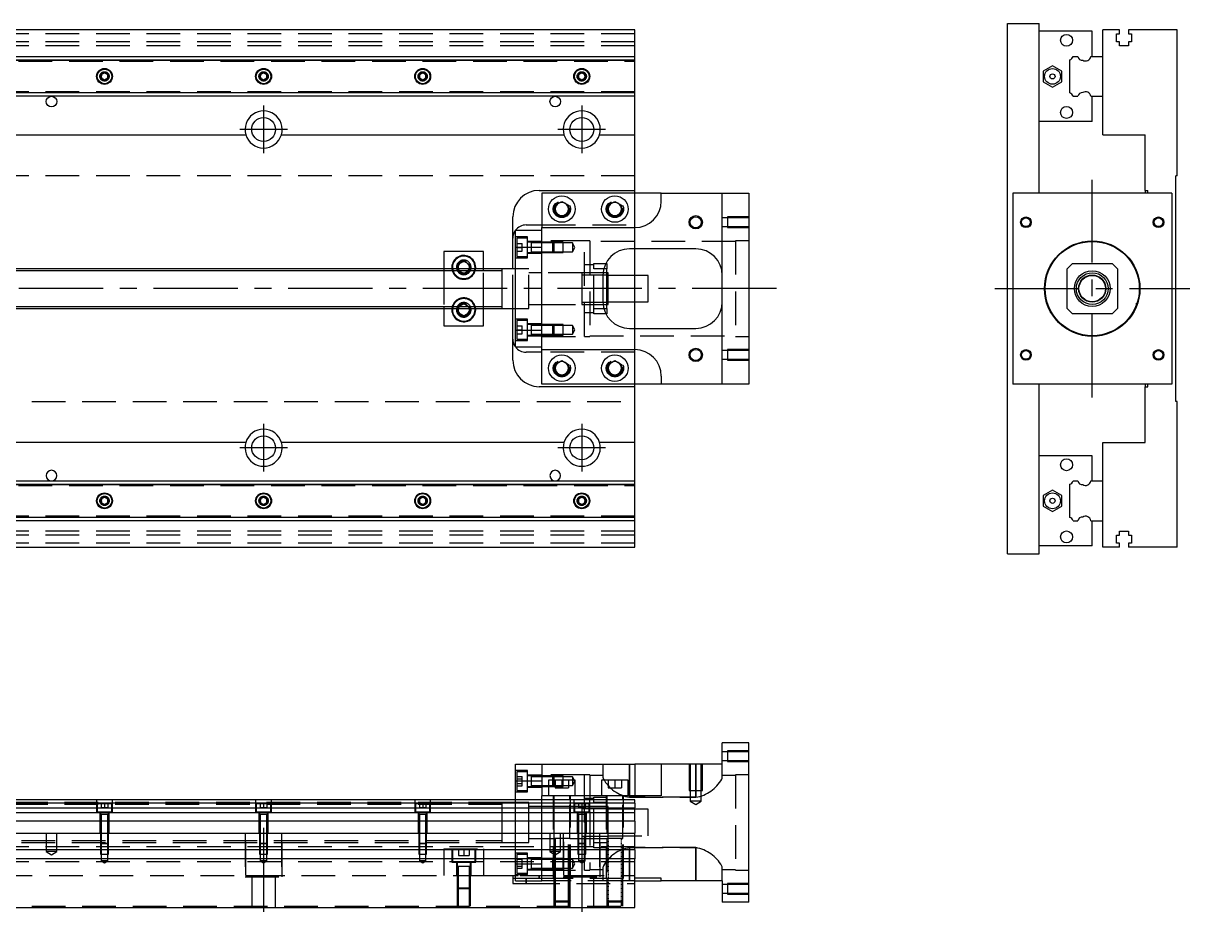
# Model space of a CAD drawing. Extents: x -14 to 849, y -275 to 102.
# Drawn here: x 409.4 to 849.3, y -235.3 to 100 of the extents above; entities that cross this region are included whole.
import ezdxf

# ---------------------------------------------------------------- set-up
doc = ezdxf.new("R2010")
doc.units = 0
for name, pattern in [('CENTER', [50.8, 31.75, -6.35, 6.35, -6.35]), ('DASHED', [19.05, 12.7, -6.35]), ('DOT', [0.5, 0.25, -0.25])]:
    doc.linetypes.add(name, pattern=pattern)
doc.layers.get('0').update_dxf_attribs({"linetype": 'CONTINUOUS'})
doc.layers.add('CENTER', color=1, linetype='CENTER')

msp = doc.modelspace()

# ---------------------------------------------------------------- linework, layer by layer
at = {"color": 7, "linetype": 'CONTINUOUS'}
for p, q in [((640, 97.5), (395, 97.5)), ((640, 87.5), (640, 97.5)), ((780.55, 100), (792.55, 100)), ((780.55, -100), (780.55, 100)), ((792.55, 36), (792.55, 100)), ((812.55, 97), (792.55, 97)), ((812.55, 87.5), (812.55, 97)), ((816.55, 87.5), (816.55, 97.5)), ((822.85, 97.5), (816.55, 97.5)), ((822.85, 96), (822.85, 97.5)), ((826.25, 97.5), (826.25, 96)), ((844.55, 97.5), (826.25, 97.5)), ((844.55, 42.5), (844.55, 97.5)), ((821.7, 96), (822.85, 96)), ((821.7, 93), (821.7, 96)), ((822.85, 93), (821.7, 93)), ((822.85, 91.5), (822.85, 93)), ((826.25, 96), (827.4, 96)), ((826.25, 93), (826.25, 91.5)), ((827.4, 93), (826.25, 93)), ((827.4, 96), (827.4, 93)), ((826.25, 91.5), (822.85, 91.5)), ((395, 87.5), (640, 87.5)), ((395, 86.247728), (640, 86.247728)), ((640, 86.247728), (640, 87.5)), ((640, 73.752272), (640, 86.247728)), ((797.54996, 84.041452), (794.04996, 82.020726)), ((801.049959, 82.020726), (797.54996, 84.041452)), ((804.05, 73.752272), (804.05, 86.247728)), ((805.302272, 87.5), (807.07668, 87.5)), ((812.027372, 87.5), (816.55, 87.5)), ((816.55, 72.5), (816.55, 87.5)), ((816.55, 72.5), (816.55, 87.5)), ((438.75, 80.721688), (440, 81.443376)), ((438.75, 79.278312), (438.75, 80.721688)), ((440, 78.556624), (438.75, 79.278312)), ((440, 81.443376), (441.25, 80.721688)), ((441.25, 79.278312), (440, 78.556624)), ((441.25, 80.721688), (441.25, 79.278312)), ((498.75, 80.721688), (500, 81.443376)), ((498.75, 79.278312), (498.75, 80.721688)), ((500, 78.556624), (498.75, 79.278312)), ((500, 81.443376), (501.25, 80.721688)), ((501.25, 79.278312), (500, 78.556624)), ((501.25, 80.721688), (501.25, 79.278312)), ((558.75, 80.721688), (560, 81.443376)), ((558.75, 79.278312), (558.75, 80.721688)), ((560, 78.556624), (558.75, 79.278312)), ((560, 81.443376), (561.25, 80.721688)), ((561.25, 79.278312), (560, 78.556624)), ((561.25, 80.721688), (561.25, 79.278312)), ((618.75, 80.721688), (620, 81.443376)), ((618.75, 79.278312), (618.75, 80.721688)), ((620, 78.556624), (618.75, 79.278312)), ((620, 81.443376), (621.25, 80.721688)), ((621.25, 79.278312), (620, 78.556624)), ((621.25, 80.721688), (621.25, 79.278312)), ((794.04996, 82.020726), (794.049959, 77.979274)), ((801.049959, 77.979274), (801.049959, 82.020726)), ((794.049959, 77.979274), (797.54996, 75.958548)), ((797.54996, 75.958548), (801.049959, 77.979274)), ((640, 73.752272), (395, 73.752272)), ((640, 72.5), (395, 72.5)), ((640, 72.5), (640, 73.752272)), ((640, 58), (640, 72.5)), ((805.302272, 72.5), (807.07668, 72.5)), ((812.027372, 72.5), (816.55, 72.5)), ((812.55, 63), (812.55, 72.5)), ((816.55, 58), (816.55, 72.5)), ((812.55, 63), (792.55, 63)), ((395, 58), (493.291796, 58)), ((506.708204, 58), (613.291796, 58)), ((626.708204, 58), (640, 58)), ((640, 37), (640, 58)), ((816.55, 58), (832.55, 58)), ((832.55, 37), (832.55, 58)), ((844.55, 42.5), (844.05, 42.5)), ((844.05, -42.5), (844.05, 42.5)), ((604, 37), (640, 37)), ((605, 36), (605, 23)), ((650, 36), (605, 36)), ((640, 36), (640, 37)), ((650, 33), (650, 36)), ((650, 36), (673, 36)), ((673, -36), (673, 36)), ((673, 36), (683, 36)), ((683, 36), (683, -36)), ((842.55, 36), (782.55, 36)), ((782.55, 36), (782.55, -36)), ((832.55, 37), (833.55, 37)), ((832.55, 37), (832.55, 36)), ((833.55, 36), (833.55, 37)), ((842.55, 36), (842.55, -36)), ((610, 31.443376), (612.5, 32.886752)), ((610, 28.556624), (610, 31.443376)), ((612.5, 32.886752), (615, 31.443376)), ((615, 31.443376), (615, 28.556624)), ((630, 31.443376), (632.5, 32.886752)), ((630, 28.556624), (630, 31.443376)), ((632.5, 32.886752), (635, 31.443376)), ((635, 31.443376), (635, 28.556624)), ((594, 7.5), (594, 27)), ((612.5, 27.113248), (610, 28.556624)), ((615, 28.556624), (612.5, 27.113248)), ((632.5, 27.113248), (630, 28.556624)), ((635, 28.556624), (632.5, 27.113248)), ((595, 15.652476), (595, 22)), ((595, 22), (605, 22)), ((599, 24), (605, 24)), ((605, 15.652476), (605, 23)), ((605, 23), (640, 23)), ((568, 14), (568, 7.5)), ((583, 14), (568, 14)), ((583, 7.5), (583, 14)), ((595, 15.652476), (605, 15.652476)), ((595, -15.652476), (595, 15.652476)), ((605, -15.652476), (605, 15.652476)), ((605, -15.652476), (605, 15.652476)), ((663, 15), (638, 15)), ((640, 5), (640, 15)), ((573.5, 9.1547), (575.5, 10.309402)), ((573.5, 7.5), (573.5, 9.1547)), ((575.5, 10.309402), (577.5, 9.1547)), ((577.5, 9.1547), (577.5, 7.5)), ((629.069714, 9.5), (629.5, 9.5)), ((629.5, 9.5), (629.5, 7.5)), ((805.05, 9.5), (803.05, 7.5)), ((805.05, 9.5), (820.05, 9.5)), ((822.05, 7.5), (820.05, 9.5)), ((590, 7.5), (395, 7.5)), ((590, -7.5), (590, 7.5)), ((595, 7.5), (590, 7.5)), ((628, 5), (628, -5)), ((629.5, 5.125), (628.000782, 5.125)), ((629.5, 6), (628.050126, 6)), ((629.5, 7.5), (628.317542, 7.5)), ((629.5, -7.5), (629.5, 7.5)), ((630, 6), (629.5, 6)), ((630, 5.125), (629.5, 5.125)), ((630, -6), (630, 6)), ((645, 5), (630, 5)), ((645, -5), (645, 5)), ((803.05, -7.5), (803.05, 7.5)), ((822.05, 7.5), (822.05, -7.5)), ((395, -7.5), (590, -7.5)), ((568, -7.5), (568, -14)), ((573.5, -9.1547), (573.5, -7.5)), ((577.5, -7.5), (577.5, -9.1547)), ((583, -14), (583, -7.5)), ((589.995, -7.5), (590, -7.5)), ((590, -7.5), (595, -7.5)), ((590, -7.5), (590.005, -7.5)), ((594, -27), (594, -7.5)), ((628.000782, -5.125), (629.5, -5.125)), ((628.050126, -6), (629.5, -6)), ((628.317542, -7.5), (629.5, -7.5)), ((629.5, -5.125), (630, -5.125)), ((629.5, -6), (630, -6)), ((629.5, -7.5), (629.5, -9.5)), ((630, -5), (645, -5)), ((640, -15), (640, -5)), ((803.05, -7.5), (805.05, -9.5)), ((820.05, -9.5), (822.05, -7.5)), ((829.15, -5.499994), (829.15, -5.500852)), ((829.15, -5.500852), (829.15, -6.285102)), ((829.15, -6.285102), (829.15, -6.959886)), ((575.5, -10.309402), (573.5, -9.1547)), ((577.5, -9.1547), (575.5, -10.309402)), ((629.5, -9.5), (629.069714, -9.5)), ((820.05, -9.5), (805.05, -9.5)), ((568, -14), (583, -14)), ((595, -22), (595, -15.652476)), ((595, -15.652476), (605, -15.652476)), ((605, -23), (605, -15.652476)), ((638, -15), (663, -15)), ((595, -22), (605, -22)), ((605, -24), (599, -24)), ((605, -23), (640, -23)), ((605, -36), (605, -23)), ((610, -28.556624), (612.5, -27.113248)), ((610, -31.443376), (610, -28.556624)), ((612.5, -27.113248), (615, -28.556624)), ((615, -28.556624), (615, -31.443376)), ((630, -28.556624), (632.5, -27.113248)), ((630, -31.443376), (630, -28.556624)), ((632.5, -27.113248), (635, -28.556624)), ((635, -28.556624), (635, -31.443376)), ((612.5, -32.886752), (610, -31.443376)), ((615, -31.443376), (612.5, -32.886752)), ((632.5, -32.886752), (630, -31.443376)), ((635, -31.443376), (632.5, -32.886752)), ((650, -33), (650, -36)), ((640, -37), (604, -37)), ((650, -36), (605, -36)), ((640, -37), (640, -36)), ((640, -58), (640, -37)), ((673, -36), (650, -36)), ((683, -36), (673, -36)), ((842.55, -36), (782.55, -36)), ((792.55, -100), (792.55, -36)), ((832.55, -36), (832.55, -37)), ((832.55, -58), (832.55, -37)), ((832.55, -37), (833.55, -37)), ((833.55, -37), (833.55, -36)), ((844.55, -42.5), (844.05, -42.5)), ((844.55, -97.5), (844.55, -42.5)), ((493.291796, -58), (395, -58)), ((613.291796, -58), (506.708204, -58)), ((640, -58), (626.708204, -58)), ((640, -72.5), (640, -58)), ((816.55, -72.5), (816.55, -58)), ((816.55, -58), (832.55, -58)), ((812.55, -63), (792.55, -63)), ((812.55, -72.5), (812.55, -63)), ((395, -72.5), (640, -72.5)), ((395, -73.752272), (640, -73.752272)), ((640, -73.752272), (640, -72.5)), ((640, -86.247728), (640, -73.752272)), ((804.05, -86.247728), (804.05, -73.752272)), ((805.302272, -72.5), (807.07668, -72.5)), ((812.027372, -72.5), (816.55, -72.5)), ((816.55, -87.5), (816.55, -72.5)), ((816.55, -87.5), (816.55, -72.5)), ((438.75, -79.278312), (440, -78.556624)), ((440, -78.556624), (441.25, -79.278312)), ((498.75, -79.278312), (500, -78.556624)), ((500, -78.556624), (501.25, -79.278312)), ((558.75, -79.278312), (560, -78.556624)), ((560, -78.556624), (561.25, -79.278312)), ((618.75, -79.278312), (620, -78.556624)), ((620, -78.556624), (621.25, -79.278312)), ((794.04996, -77.979274), (794.049959, -82.020726)), ((797.54996, -75.958548), (794.04996, -77.979274)), ((801.049959, -77.979274), (797.54996, -75.958548)), ((801.049959, -82.020726), (801.049959, -77.979274)), ((438.75, -80.721688), (438.75, -79.278312)), ((440, -81.443376), (438.75, -80.721688)), ((441.25, -80.721688), (440, -81.443376)), ((441.25, -79.278312), (441.25, -80.721688)), ((498.75, -80.721688), (498.75, -79.278312)), ((500, -81.443376), (498.75, -80.721688)), ((501.25, -80.721688), (500, -81.443376)), ((501.25, -79.278312), (501.25, -80.721688)), ((558.75, -80.721688), (558.75, -79.278312)), ((560, -81.443376), (558.75, -80.721688)), ((561.25, -80.721688), (560, -81.443376)), ((561.25, -79.278312), (561.25, -80.721688)), ((618.75, -80.721688), (618.75, -79.278312)), ((620, -81.443376), (618.75, -80.721688)), ((621.25, -80.721688), (620, -81.443376)), ((621.25, -79.278312), (621.25, -80.721688)), ((794.049959, -82.020726), (797.54996, -84.041452)), ((797.54996, -84.041452), (801.049959, -82.020726)), ((640, -86.247728), (395, -86.247728)), ((640, -87.5), (395, -87.5)), ((640, -87.5), (640, -86.247728)), ((640, -97.5), (640, -87.5)), ((805.302272, -87.5), (807.07668, -87.5)), ((812.027372, -87.5), (816.55, -87.5)), ((812.55, -97), (812.55, -87.5)), ((816.55, -97.5), (816.55, -87.5)), ((822.85, -91.5), (826.25, -91.5)), ((822.85, -93), (822.85, -91.5)), ((826.25, -91.5), (826.25, -93)), ((821.7, -93), (822.85, -93)), ((821.7, -96), (821.7, -93)), ((822.85, -96), (821.7, -96)), ((822.85, -97.5), (822.85, -96)), ((826.25, -93), (827.4, -93)), ((826.25, -96), (826.25, -97.5)), ((827.4, -96), (826.25, -96)), ((827.4, -93), (827.4, -96)), ((395, -97.5), (640, -97.5)), ((780.55, -100), (792.55, -100)), ((812.55, -97), (792.55, -97)), ((822.85, -97.5), (816.55, -97.5)), ((844.55, -97.5), (826.25, -97.5)), ((683, -171.26), (673, -171.26)), ((673, -179.26), (673, -171.26)), ((683, -231.26), (683, -171.26)), ((595, -179.26), (605, -179.26)), ((595, -185.607524), (595, -179.26)), ((605, -179.26), (605, -191.26)), ((605, -179.26), (640, -179.26)), ((650, -179.26), (640, -179.26)), ((650, -179.26), (650, -191.26)), ((673, -179.26), (650, -179.26)), ((600.9, -183.703646), (600.9, -184.28866)), ((595, -185.607524), (605, -185.607524)), ((595, -192.76), (595, -185.607524)), ((600.9, -185.563604), (600.9, -185.843698)), ((600.9, -187.118714), (600.9, -187.703656)), ((617.5, -185.26), (607.5, -185.26)), ((607.5, -185.26), (607.5, -191.26)), ((617.5, -191.26), (617.5, -185.26)), ((637.5, -185.26), (627.5, -185.26)), ((627.5, -185.26), (627.5, -191.26)), ((637.5, -191.26), (637.5, -185.26)), ((640, -192.76), (388.5, -192.76)), ((605, -192.76), (605, -191.26)), ((650, -191.26), (605, -191.26)), ((640, -194.012272), (640, -192.76)), ((640, -194.012272), (388.5, -194.012272)), ((388.5, -195.78668), (640, -195.78668)), ((640, -197.683076), (388.5, -197.683076)), ((630, -196.135), (629.5, -196.135)), ((640, -194.012272), (640, -195.78668)), ((640, -197.683076), (640, -195.78668)), ((640, -200.737372), (640, -197.683076)), ((640, -200.737372), (388.5, -200.737372)), ((640, -200.737372), (640, -205.26)), ((0, -205.26), (640, -205.26)), ((640, -211.56), (640, -205.26)), ((640, -211.56), (0, -211.56)), ((640, -214.96), (0, -214.96)), ((600.9, -214.816344), (600.9, -214.96)), ((600.9, -214.96), (600.9, -215.40136)), ((640, -211.56), (640, -214.96)), ((640, -233.26), (640, -214.96)), ((600.9, -216.676302), (600.9, -216.956396)), ((600.9, -218.231412), (600.9, -218.816354)), ((650, -222.26), (640, -222.26)), ((640, -223.26), (650, -223.26)), ((650, -223.26), (650, -222.26)), ((673, -223.26), (650, -223.26)), ((673, -223.26), (673, -231.26)), ((683, -231.26), (673, -231.26)), ((0, -233.26), (640, -233.26))]:
    msp.add_line(p, q, dxfattribs=at)
at = {"color": 3, "linetype": 'DASHED'}
for p, q in [((640, 96), (0, 96)), ((640, 93), (0, 93)), ((640, 91.5), (0, 91.5)), ((388.5, 86.1), (640, 86.1)), ((388.5, 85.8), (640, 85.8)), ((395, 86.1147), (640, 86.1147)), ((438.5, 80), (438.516134, 80.21941)), ((498.5, 80), (498.516134, 80.21941)), ((558.5, 80), (558.516134, 80.21941)), ((618.5, 80), (618.516134, 80.21941)), ((640, 74.2), (388.5, 74.2)), ((640, 73.9), (388.5, 73.9)), ((640, 73.8853), (395, 73.8853)), ((640, 42.5), (12.5, 42.5)), ((640, 24), (640, 36)), ((615.477798, 30.364306), (615.5, 30)), ((635.477798, 30.364306), (635.5, 30)), ((675, 26.65), (673, 26.65)), ((675, 26.999994), (675, 23.000006)), ((683, 26.999994), (675, 26.999994)), ((683, 26.65), (675, 26.65)), ((605, 24), (640, 24)), ((605, 15.652476), (605, 22)), ((640, 23), (640, 24)), ((640, 15), (640, 23)), ((673, 23.35), (675, 23.35)), ((675, 23.35), (683, 23.35)), ((675, 23.000006), (683, 23.000006)), ((599.5, 19.55635), (595, 19.55635)), ((595.5, 19.05635), (595.5, 12.05635)), ((599.5, 19.05635), (595.5, 19.05635)), ((599.5, 11.55635), (599.5, 19.55635)), ((605, 17.80635), (599.5, 17.80635)), ((621, 18), (605, 18)), ((621, -18), (621, 18)), ((623, 18), (621, 18)), ((623, 18), (623, -18)), ((678, 17.75), (623, 17.75)), ((678, 18), (678, -18)), ((683, 18), (678, 18)), ((595.5, 17.05635), (597.5, 17.05635)), ((595.5, 15.55635), (597.5, 15.55635)), ((595.5, 14.05635), (597.5, 14.05635)), ((597.5, 15.55635), (597.5, 17.05635)), ((597.5, 14.05635), (597.5, 15.55635)), ((600.9, 17.55635), (599.5, 17.55635)), ((599.5, 13.55635), (600.9, 13.55635)), ((599.5, 13.30635), (605, 13.30635)), ((600.9, 17.55635), (600.895, 17.55635)), ((600.895, 13.55635), (600.9, 13.55635)), ((600.9, 17.55635), (600.9, 17.339888)), ((600.905, 17.55635), (600.9, 17.55635)), ((605, 17.55635), (600.9, 17.55635)), ((600.9, 17.339888), (600.9, 13.77281)), ((605, 17.20635), (600.9, 17.20635)), ((600.9, 13.90635), (605, 13.90635)), ((600.9, 13.77281), (600.9, 13.55635)), ((600.9, 13.55635), (600.905, 13.55635)), ((600.9, 13.55635), (605, 13.55635)), ((609.15, 17.55635), (605, 17.55635)), ((609.150006, 17.556344), (605, 17.556344)), ((609.5, 17.20635), (605, 17.20635)), ((605, 13.90635), (609.5, 13.90635)), ((605, 13.556354), (609.15, 13.556354)), ((605, 13.55635), (609.15, 13.55635)), ((609.15, 13.55635), (609.15, 17.55635)), ((609.5, 17.20635), (609.15, 17.55635)), ((609.15, 13.55635), (609.5, 13.90635)), ((609.15, 13.556354), (613, 13.556354)), ((613, 17.556344), (609.150006, 17.556344)), ((609.5, 17.20635), (609.5, 13.90635)), ((613, 17.20635), (609.5, 17.20635)), ((609.5, 13.90635), (613, 13.90635)), ((613, 13.556354), (613, 17.556344)), ((616.5, 17.20635), (613, 17.20635)), ((613, 13.90635), (616.5, 13.90635)), ((616.5, 17.20635), (616.5, 13.90635)), ((617.452628, 15.55635), (616.5, 17.20635)), ((616.5, 13.90635), (617.452628, 15.55635)), ((595, 11.55635), (599.5, 11.55635)), ((595.5, 12.05635), (599.5, 12.05635)), ((624.5, 9), (621, 9)), ((624.5, 9.5), (629.069714, 9.5)), ((624.5, 7.5), (624.5, 9.5)), ((568, 7.5), (568, 6.75)), ((568, 6.75), (568, -6.75)), ((573.5, 6.8453), (573.5, 7.5)), ((573.665064, 6.75), (573.5, 6.8453)), ((575.5, 5.690598), (573.665064, 6.75)), ((577.334936, 6.75), (575.5, 5.690598)), ((577.5, 6.8453), (577.334936, 6.75)), ((577.5, 7.5), (577.5, 6.8453)), ((577.983582, 8.286038), (578, 8)), ((583, 6.75), (583, 7.5)), ((583, -6.75), (583, 6.75)), ((594, -7.5), (594, 7.5)), ((600, 7.5), (595, 7.5)), ((600, -7.5), (600, 7.5)), ((605, 6), (600, 6)), ((620, 6), (605, 6)), ((620, 6), (619.995, 6)), ((620, 6), (620, -6)), ((621, 6), (620, 6)), ((620.005, 6), (620, 6)), ((621, 5.125), (620, 5.125)), ((624.5, 6), (621, 6)), ((624.5, 5.125), (621, 5.125)), ((624.5, -7.5), (624.5, 7.5)), ((628.317542, 7.5), (624.5, 7.5)), ((628.050126, 6), (624.5, 6)), ((628.000782, 5.125), (624.5, 5.125)), ((640, -5), (640, 5)), ((568, -6.75), (568, -7.5)), ((573.5, -6.8453), (573.665064, -6.75)), ((573.5, -7.5), (573.5, -6.8453)), ((573.665064, -6.75), (575.5, -5.690598)), ((575.5, -5.690598), (577.334936, -6.75)), ((577.334936, -6.75), (577.5, -6.8453)), ((577.5, -6.8453), (577.5, -7.5)), ((577.983582, -7.713962), (578, -8)), ((583, -7.5), (583, -6.75)), ((595, -7.5), (600, -7.5)), ((600, -6), (605, -6)), ((605, -6), (620, -6)), ((619.995, -6), (620, -6)), ((620, -5.125), (621, -5.125)), ((620, -6), (621, -6)), ((620, -6), (620.005, -6)), ((621, -5.125), (624.5, -5.125)), ((621, -6), (624.5, -6)), ((624.5, -5.125), (628.000782, -5.125)), ((624.5, -6), (628.050126, -6)), ((624.5, -7.5), (628.317542, -7.5)), ((624.5, -9.5), (624.5, -7.5)), ((599.5, -11.55635), (595, -11.55635)), ((595.5, -12.05635), (595.5, -19.05635)), ((599.5, -12.05635), (595.5, -12.05635)), ((599.5, -19.55635), (599.5, -11.55635)), ((621, -9), (624.5, -9)), ((629.069714, -9.5), (624.5, -9.5)), ((595.5, -14.05635), (597.5, -14.05635)), ((595.5, -15.55635), (597.5, -15.55635)), ((595.5, -17.05635), (597.5, -17.05635)), ((597.5, -15.55635), (597.5, -14.05635)), ((597.5, -17.05635), (597.5, -15.55635)), ((605, -13.30635), (599.5, -13.30635)), ((600.9, -13.55635), (599.5, -13.55635)), ((599.5, -17.55635), (600.9, -17.55635)), ((600.9, -13.55635), (600.895, -13.55635)), ((600.895, -17.55635), (600.9, -17.55635)), ((600.9, -13.55635), (600.9, -13.77281)), ((600.905, -13.55635), (600.9, -13.55635)), ((605, -13.55635), (600.9, -13.55635)), ((600.9, -13.77281), (600.9, -17.339888)), ((605, -13.90635), (600.9, -13.90635)), ((600.9, -17.20635), (605, -17.20635)), ((600.9, -17.339888), (600.9, -17.55635)), ((600.9, -17.55635), (600.905, -17.55635)), ((600.9, -17.55635), (605, -17.55635)), ((609.15, -13.55635), (605, -13.55635)), ((609.15, -13.556352), (605, -13.556354)), ((609.5, -13.90635), (605, -13.90635)), ((605, -22), (605, -15.652476)), ((605, -17.20635), (609.5, -17.20635)), ((605, -17.556344), (609.15, -17.556346)), ((605, -17.55635), (609.15, -17.55635)), ((609.15, -17.55635), (609.15, -13.55635)), ((609.5, -13.90635), (609.15, -13.55635)), ((613, -13.556354), (609.15, -13.556352)), ((609.15, -17.55635), (609.5, -17.20635)), ((609.15, -17.556346), (613, -17.556344)), ((609.5, -13.90635), (609.5, -17.20635)), ((613, -13.90635), (609.5, -13.90635)), ((609.5, -17.20635), (613, -17.20635)), ((613, -17.556344), (613, -13.556354)), ((616.5, -13.90635), (613, -13.90635)), ((613, -17.20635), (616.5, -17.20635)), ((616.5, -13.90635), (616.5, -17.20635)), ((617.452628, -15.55635), (616.5, -13.90635)), ((616.5, -17.20635), (617.452628, -15.55635)), ((640, -23), (640, -15)), ((595, -19.55635), (599.5, -19.55635)), ((595.5, -19.05635), (599.5, -19.05635)), ((599.5, -17.80635), (605, -17.80635)), ((605, -18), (621, -18)), ((621, -18), (623, -18)), ((623, -17.75), (678, -17.75)), ((678, -18), (683, -18)), ((640, -24), (605, -24)), ((640, -24), (640, -23)), ((640, -36), (640, -24)), ((675, -23.35), (673, -23.35)), ((675, -23.000006), (675, -26.999994)), ((683, -23.000006), (675, -23.000006)), ((683, -23.35), (675, -23.35)), ((615.477798, -29.635694), (615.5, -30)), ((635.477798, -29.635694), (635.5, -30)), ((673, -26.65), (675, -26.65)), ((675, -26.65), (683, -26.65)), ((675, -26.999994), (683, -26.999994)), ((12.5, -42.5), (640, -42.5)), ((388.5, -73.9), (640, -73.9)), ((388.5, -74.2), (640, -74.2)), ((395, -73.8853), (640, -73.8853)), ((438.5, -80), (438.516134, -79.78059)), ((498.5, -80), (498.516134, -79.78059)), ((558.5, -80), (558.516134, -79.78059)), ((618.5, -80), (618.516134, -79.78059)), ((640, -85.8), (388.5, -85.8)), ((640, -86.1), (388.5, -86.1)), ((640, -86.1147), (395, -86.1147)), ((640, -91.5), (0, -91.5)), ((640, -93), (0, -93)), ((640, -96), (0, -96)), ((675, -174.61), (673, -174.61)), ((675, -174.260006), (675, -178.259994)), ((683, -174.260006), (675, -174.260006)), ((683, -174.61), (675, -174.61)), ((628, -179.26), (628, -184.228778)), ((638, -191.769874), (638, -179.26)), ((638, -179.26), (638, -191.26)), ((640, -179.26), (640, -191.26)), ((660.500006, -179.26), (660.500006, -189.26)), ((660.9, -179.26), (660.9, -189.26)), ((663, -179.26), (663, -191.769874)), ((663, -191.769874), (663, -179.26)), ((665.1, -189.26), (665.1, -179.26)), ((665.499994, -189.26), (665.499994, -179.26)), ((673, -177.91), (675, -177.91)), ((673, -184.228778), (673, -179.26)), ((675, -177.91), (683, -177.91)), ((675, -178.259994), (683, -178.259994)), ((599.5, -181.70365), (595, -181.70365)), ((595.5, -182.20365), (595.5, -185.70365)), ((599.5, -182.20365), (595.5, -182.20365)), ((595.5, -183.9716), (597.5, -183.9716)), ((597.5, -184.837626), (597.5, -183.9716)), ((599.5, -189.70365), (599.5, -181.70365)), ((605, -183.45365), (599.5, -183.45365)), ((600.9, -183.70365), (599.5, -183.70365)), ((600.9, -183.70365), (600.895, -183.70365)), ((600.9, -183.70365), (600.9, -183.920318)), ((600.905, -183.70365), (600.9, -183.70365)), ((605, -183.70365), (600.9, -183.70365)), ((600.9, -183.920318), (600.9, -184.288664)), ((605, -184.05365), (600.9, -184.05365)), ((600.9, -184.288664), (600.9, -185.70365)), ((621, -183.26), (605, -183.26)), ((609.15, -183.70365), (605, -183.70365)), ((609.15, -183.703654), (605, -183.703656)), ((609.5, -184.05365), (605, -184.05365)), ((609.15, -185.26), (609.15, -183.70365)), ((609.5, -184.05365), (609.15, -183.70365)), ((613, -183.703656), (609.15, -183.703654)), ((609.5, -184.05365), (609.5, -185.26)), ((613, -184.05365), (609.5, -184.05365)), ((613, -185.26), (613, -183.703656)), ((616.5, -184.05365), (613, -184.05365)), ((616.5, -184.05365), (616.5, -187.35365)), ((617.452628, -185.70365), (616.5, -184.05365)), ((621, -191.26), (621, -183.26)), ((623, -183.26), (621, -183.26)), ((623, -183.26), (623, -192.76)), ((628, -183.51), (623, -183.51)), ((628, -184.228778), (628.034792, -184.4957)), ((628.034792, -184.4957), (628.13642, -184.801226)), ((672.823178, -184.894328), (672.954746, -184.53671)), ((672.954746, -184.53671), (673, -184.228778)), ((678, -183.51), (673, -183.51)), ((678, -183.26), (678, -219.26)), ((683, -183.26), (678, -183.26)), ((595.5, -184.837626), (597.5, -184.837626)), ((595.5, -185.70365), (595.5, -189.20365)), ((595.5, -186.569676), (597.5, -186.569676)), ((595.5, -187.435702), (597.5, -187.435702)), ((597.5, -186.569676), (597.5, -184.837626)), ((597.5, -187.435702), (597.5, -186.569676)), ((599.5, -187.70365), (600.9, -187.70365)), ((599.5, -187.95365), (605, -187.95365)), ((600.895, -187.70365), (600.9, -187.70365)), ((600.9, -185.70365), (600.9, -187.11871)), ((600.9, -187.11871), (600.9, -187.486942)), ((600.9, -187.35365), (605, -187.35365)), ((600.9, -187.486942), (600.9, -187.70365)), ((600.9, -187.70365), (600.905, -187.70365)), ((600.9, -187.70365), (605, -187.70365)), ((605, -187.35365), (607.5, -187.35365)), ((605, -187.703646), (607.5, -187.703646)), ((605, -187.70365), (607.5, -187.70365)), ((607.5, -187.35365), (609.5, -187.35365)), ((607.5, -187.703646), (609.15, -187.703648)), ((607.5, -187.70365), (609.15, -187.70365)), ((609.15, -185.70365), (609.15, -185.26)), ((609.15, -187.70365), (609.15, -185.70365)), ((609.15, -187.70365), (609.5, -187.35365)), ((609.15, -187.703648), (613, -187.703646)), ((609.5, -185.26), (609.5, -185.70365)), ((609.5, -185.70365), (609.5, -187.35365)), ((609.5, -187.35365), (613, -187.35365)), ((610, -185.26), (610, -188.26)), ((610, -188.26), (612.5, -188.26)), ((612.5, -185.26), (612.5, -188.26)), ((612.5, -188.26), (615, -188.26)), ((613, -187.703646), (613, -185.26)), ((613, -187.35365), (616.5, -187.35365)), ((615, -185.26), (615, -188.26)), ((616.5, -187.35365), (617.452628, -185.70365)), ((630, -185.26), (630, -188.26)), ((630, -188.26), (632.5, -188.26)), ((632.5, -185.26), (632.5, -188.26)), ((632.5, -188.26), (635, -188.26)), ((635, -185.26), (635, -188.26)), ((437, -192.76), (437, -197.26)), ((443, -197.26), (443, -192.76)), ((497, -192.76), (497, -197.26)), ((503, -197.26), (503, -192.76)), ((557, -192.76), (557, -197.26)), ((563, -197.26), (563, -192.76)), ((595, -189.70365), (599.5, -189.70365)), ((595, -205.26), (595, -192.76)), ((595.5, -189.20365), (599.5, -189.20365)), ((605, -205.26), (605, -192.76)), ((609.25, -191.26), (609.25, -222.26)), ((609.5, -191.26), (609.5, -192.76)), ((609.5, -192.76), (609.5, -205.26)), ((615.5, -192.76), (615.5, -191.26)), ((615.5, -207.265), (615.5, -192.76)), ((615.75, -222.26), (615.75, -191.26)), ((617, -192.76), (617, -197.26)), ((621, -192.76), (621, -191.26)), ((624.5, -192.26), (621, -192.26)), ((621, -194.26), (621, -192.76)), ((623, -197.26), (623, -192.76)), ((624.5, -191.76), (629.5, -191.76)), ((624.5, -192.76), (624.5, -191.76)), ((624.5, -193.76), (624.5, -192.76)), ((629.25, -191.26), (629.25, -222.26)), ((629.5, -191.26), (629.5, -192.76)), ((629.5, -192.76), (629.5, -207.265)), ((635.5, -192.76), (635.5, -191.26)), ((635.5, -207.265), (635.5, -192.76)), ((635.75, -222.26), (635.75, -191.26)), ((638, -191.26), (638, -191.769874)), ((638, -191.769874), (663, -191.769874)), ((663, -191.769874), (638, -191.769874)), ((660.500006, -189.26), (665.499994, -189.26)), ((660.9, -189.26), (660.9, -193.26)), ((665.1, -193.26), (660.9, -193.26)), ((660.9, -193.26), (663, -194.472436)), ((663, -194.472436), (665.1, -193.26)), ((665.1, -193.26), (665.1, -189.26)), ((590, -193.76), (388.5, -193.76)), ((590, -194.51), (388.5, -194.51)), ((437, -197.26), (443, -197.26)), ((442.75, -194.26), (437.25, -194.26)), ((437.25, -194.26), (437.25, -197.26)), ((438.25, -197.26), (438.25, -205.26)), ((438.5, -197.26), (438.5, -198.26)), ((438.75, -194.26), (438.75, -195.56)), ((438.75, -195.56), (440, -195.56)), ((440, -194.26), (440, -195.56)), ((440, -195.56), (441.25, -195.56)), ((441.25, -194.26), (441.25, -195.56)), ((441.5, -198.26), (441.5, -197.26)), ((441.75, -205.26), (441.75, -197.26)), ((442.75, -197.26), (442.75, -194.26)), ((497, -197.26), (503, -197.26)), ((502.75, -194.26), (497.25, -194.26)), ((497.25, -194.26), (497.25, -197.26)), ((498.25, -197.26), (498.25, -205.26)), ((498.5, -197.26), (498.5, -198.26)), ((498.75, -194.26), (498.75, -195.56)), ((498.75, -195.56), (500, -195.56)), ((500, -194.26), (500, -195.56)), ((500, -195.56), (501.25, -195.56)), ((501.25, -194.26), (501.25, -195.56)), ((501.5, -198.26), (501.5, -197.26)), ((501.75, -205.26), (501.75, -197.26)), ((502.75, -197.26), (502.75, -194.26)), ((557, -197.26), (563, -197.26)), ((562.75, -194.26), (557.25, -194.26)), ((557.25, -194.26), (557.25, -197.26)), ((558.25, -197.26), (558.25, -205.26)), ((558.5, -197.26), (558.5, -198.26)), ((558.75, -194.26), (558.75, -195.56)), ((558.75, -195.56), (560, -195.56)), ((560, -194.26), (560, -195.56)), ((560, -195.56), (561.25, -195.56)), ((561.25, -194.26), (561.25, -195.56)), ((561.5, -198.26), (561.5, -197.26)), ((561.75, -205.26), (561.75, -197.26)), ((562.75, -197.26), (562.75, -194.26)), ((590, -193.76), (589.995, -193.76)), ((590, -193.760668), (590, -193.76)), ((595, -193.76), (590, -193.76)), ((590.005, -193.76), (590, -193.76)), ((590, -194.308872), (590, -193.760668)), ((590, -201.05995), (590, -194.308872)), ((600, -193.76), (595, -193.76)), ((600, -201.26), (600, -193.76)), ((605, -195.26), (600, -195.26)), ((609.5, -195.26), (605, -195.26)), ((615.5, -195.26), (609.5, -195.26)), ((617.25, -195.26), (615.5, -195.26)), ((617, -197.26), (623, -197.26)), ((622.75, -194.26), (617.25, -194.26)), ((617.25, -194.26), (617.25, -197.26)), ((620.005, -195.26), (617.25, -195.26)), ((618.25, -197.26), (618.25, -205.26)), ((618.5, -197.26), (618.5, -198.26)), ((618.75, -194.26), (618.75, -195.56)), ((618.75, -195.56), (620, -195.56)), ((621, -195.26), (619.995, -195.26)), ((620, -194.26), (620, -195.56)), ((620, -195.26), (620, -201.059946)), ((620, -195.934966), (620, -195.26)), ((620, -195.56), (621.25, -195.56)), ((621, -196.135), (620, -196.135)), ((621, -201.26), (621, -194.26)), ((622.75, -195.26), (621, -195.26)), ((622.75, -196.135), (621, -196.135)), ((621.25, -194.26), (621.25, -195.56)), ((621.5, -198.26), (621.5, -197.26)), ((621.75, -205.26), (621.75, -197.26)), ((622.75, -197.26), (622.75, -194.26)), ((624.5, -195.26), (622.75, -195.26)), ((624.5, -196.135), (622.75, -196.135)), ((623, -197.26), (623, -219.26)), ((624.5, -208.76), (624.5, -193.76)), ((629.5, -193.76), (624.5, -193.76)), ((629.5, -195.26), (624.5, -195.26)), ((629.5, -196.135), (624.5, -196.135)), ((630, -195.26), (629.5, -195.26)), ((630, -201.26), (630, -195.26)), ((635.5, -196.26), (630, -196.26)), ((640, -196.26), (635.5, -196.26)), ((645, -196.26), (640, -196.26)), ((645, -201.26), (645, -196.26)), ((439.998804, -198.26), (438.499994, -198.26)), ((441.500006, -198.26), (438.499994, -198.26)), ((438.5, -198.255), (438.5, -198.26)), ((438.624678, -198.26), (438.5, -198.26)), ((438.5, -198.26), (438.5, -198.265)), ((438.5, -198.26), (438.5, -205.26)), ((439.998804, -198.26), (438.624678, -198.26)), ((438.75, -198.26), (438.75, -205.26)), ((441.500006, -198.26), (439.998804, -198.26)), ((441.37533, -198.26), (439.998804, -198.26)), ((441.25, -205.26), (441.25, -198.26)), ((441.5, -198.26), (441.37533, -198.26)), ((441.5, -198.26), (441.5, -198.255)), ((441.5, -198.265), (441.5, -198.26)), ((441.5, -205.26), (441.5, -198.26)), ((499.998804, -198.26), (498.499994, -198.26)), ((501.500006, -198.26), (498.499994, -198.26)), ((498.5, -198.255), (498.5, -198.26)), ((498.624678, -198.26), (498.5, -198.26)), ((498.5, -198.26), (498.5, -198.265)), ((498.5, -198.26), (498.5, -205.26)), ((499.998804, -198.26), (498.624678, -198.26)), ((498.75, -198.26), (498.75, -205.26)), ((501.500006, -198.26), (499.998804, -198.26)), ((501.37533, -198.26), (499.998804, -198.26)), ((501.25, -205.26), (501.25, -198.26)), ((501.5, -198.26), (501.37533, -198.26)), ((501.5, -198.26), (501.5, -198.255)), ((501.5, -198.265), (501.5, -198.26)), ((501.5, -205.26), (501.5, -198.26)), ((559.998804, -198.26), (558.499994, -198.26)), ((561.500006, -198.26), (558.499994, -198.26)), ((558.5, -198.255), (558.5, -198.26)), ((558.624678, -198.26), (558.5, -198.26)), ((558.5, -198.26), (558.5, -198.265)), ((558.5, -198.26), (558.5, -205.26)), ((559.998804, -198.26), (558.624678, -198.26)), ((558.75, -198.26), (558.75, -205.26)), ((561.500006, -198.26), (559.998804, -198.26)), ((561.37533, -198.26), (559.998804, -198.26)), ((561.25, -205.26), (561.25, -198.26)), ((561.5, -198.26), (561.37533, -198.26)), ((561.5, -198.26), (561.5, -198.255)), ((561.5, -198.265), (561.5, -198.26)), ((561.5, -205.26), (561.5, -198.26)), ((590, -201.460038), (590, -201.05995)), ((590, -205.26023), (590, -201.460038)), ((600, -205.26), (600, -201.26)), ((618.5, -198.255), (618.5, -198.26)), ((618.624678, -198.26), (618.5, -198.26)), ((618.5, -198.26), (618.5, -205.26)), ((618.5, -198.26), (618.5, -198.265)), ((619.998804, -198.26), (618.624678, -198.26)), ((618.75, -198.26), (618.75, -205.26)), ((621.37533, -198.26), (619.998804, -198.26)), ((620, -201.059946), (620, -207.26)), ((621, -219.26), (621, -201.26)), ((621.25, -205.26), (621.25, -198.26)), ((621.5, -198.26), (621.37533, -198.26)), ((621.5, -198.26), (621.5, -198.255)), ((621.5, -205.26), (621.5, -198.26)), ((621.5, -198.265), (621.5, -198.26)), ((630, -207.26), (630, -201.26)), ((645, -206.26), (645, -201.26)), ((418, -205.26), (418, -212.26)), ((422, -212.26), (422, -205.26)), ((438.5, -205.26), (438.5, -209.01)), ((438.500006, -205.26), (438.500002, -209.01)), ((438.75, -205.26), (438.75, -209.26)), ((441.25, -209.26), (441.25, -205.26)), ((441.499998, -209.01), (441.499994, -205.26)), ((441.5, -209.01), (441.5, -205.26)), ((493, -205.26), (493, -221.76)), ((493.291796, -221.26), (493.291796, -205.26)), ((498.5, -205.26), (498.5, -209.01)), ((498.500006, -205.26), (498.500002, -209.01)), ((498.75, -205.26), (498.75, -209.26)), ((501.25, -209.26), (501.25, -205.26)), ((501.499998, -209.01), (501.499994, -205.26)), ((501.5, -209.01), (501.5, -205.26)), ((506.708204, -205.26), (506.708204, -221.26)), ((507, -221.76), (507, -205.26)), ((558.5, -205.26), (558.5, -209.01)), ((558.500006, -205.26), (558.500002, -209.01)), ((558.75, -205.26), (558.75, -209.26)), ((561.25, -209.26), (561.25, -205.26)), ((561.499998, -209.01), (561.499994, -205.26)), ((561.5, -209.01), (561.5, -205.26)), ((590, -208.211128), (590, -205.26023)), ((595, -211.56), (595, -205.26)), ((600, -208.76), (600, -205.26)), ((605, -211.56), (605, -205.26)), ((608, -205.26), (608, -212.26)), ((609.5, -205.26), (609.5, -207.26)), ((612, -212.26), (612, -205.26)), ((613, -205.26), (613, -221.76)), ((613.291796, -221.26), (613.291796, -205.26)), ((618.5, -205.26), (618.5, -209.01)), ((618.500006, -205.26), (618.500006, -209.010006)), ((618.75, -205.26), (618.75, -209.26)), ((620, -206.385), (630, -206.385)), ((621.25, -209.26), (621.25, -205.26)), ((621.499994, -209.010006), (621.499994, -205.26)), ((621.5, -209.01), (621.5, -205.26)), ((626.708204, -205.26), (626.708204, -221.26)), ((627, -221.76), (627, -205.26)), ((630, -206.26), (645, -206.26)), ((640, -210.41), (0, -210.41)), ((351.5, -208.01), (583.291796, -208.01)), ((351.5, -208.76), (583.291796, -208.76)), ((438.5, -209.01), (441.5, -209.01)), ((438.5, -209.01), (438.75, -209.26)), ((438.500002, -209.01), (438.500006, -211.56)), ((441.25, -209.26), (438.75, -209.26)), ((438.75, -209.26), (438.75, -213.26)), ((441.25, -209.26), (441.5, -209.01)), ((441.25, -213.26), (441.25, -209.26)), ((441.499994, -211.56), (441.499998, -209.01)), ((498.5, -209.01), (501.5, -209.01)), ((498.5, -209.01), (498.75, -209.26)), ((498.500002, -209.01), (498.500006, -211.56)), ((501.25, -209.26), (498.75, -209.26)), ((498.75, -209.26), (498.75, -213.26)), ((501.25, -209.26), (501.5, -209.01)), ((501.25, -213.26), (501.25, -209.26)), ((501.499994, -211.56), (501.499998, -209.01)), ((558.5, -209.01), (561.5, -209.01)), ((558.5, -209.01), (558.75, -209.26)), ((558.500002, -209.01), (558.500006, -211.56)), ((561.25, -209.26), (558.75, -209.26)), ((558.75, -209.26), (558.75, -213.26)), ((561.25, -209.26), (561.5, -209.01)), ((561.25, -213.26), (561.25, -209.26)), ((561.499994, -211.56), (561.499998, -209.01)), ((583.291796, -208.01), (590, -208.01)), ((583.291796, -208.76), (590, -208.76)), ((589.995, -208.76), (590, -208.76)), ((590, -208.76), (590, -208.211128)), ((590, -208.76), (595, -208.76)), ((590, -208.76), (590.005, -208.76)), ((595, -208.76), (596.708204, -208.76)), ((596.708204, -208.76), (600, -208.76)), ((600, -207.26), (605, -207.26)), ((605, -207.26), (609.39999, -207.26)), ((609.39999, -207.26), (609.5, -207.26)), ((609.5, -207.255), (609.5, -207.26)), ((609.849602, -207.26), (609.5, -207.26)), ((609.5, -207.26), (609.5, -211.56)), ((609.5, -207.26), (609.5, -207.265)), ((615.15035, -207.26), (609.849602, -207.26)), ((610, -207.26), (610, -211.56)), ((615, -222.26), (615, -207.26)), ((615.5, -207.26), (615.15035, -207.26)), ((615.5, -222.26), (615.5, -207.255)), ((615.500006, -207.26), (615.60001, -207.26)), ((615.60001, -207.26), (620.005, -207.26)), ((618.5, -209.01), (621.5, -209.01)), ((618.5, -209.01), (618.75, -209.26)), ((618.500006, -209.010006), (618.500006, -211.56)), ((621.25, -209.26), (618.75, -209.26)), ((618.75, -209.26), (618.75, -213.26)), ((619.995, -207.26), (629.39999, -207.26)), ((620.005, -207.26), (629.5, -207.26)), ((621, -210.26), (624.5, -210.26)), ((621.25, -209.26), (621.5, -209.01)), ((621.25, -213.26), (621.25, -209.26)), ((621.499994, -211.56), (621.499994, -209.010006)), ((624.5, -208.76), (629.5, -208.76)), ((624.5, -210.76), (624.5, -208.76)), ((629.5, -210.76), (624.5, -210.76)), ((629.39999, -207.26), (629.5, -207.26)), ((629.5, -207.255), (629.5, -222.26)), ((629.5, -207.26), (629.84965, -207.26)), ((629.849602, -207.26), (629.5, -207.26)), ((635.15035, -207.26), (629.849602, -207.26)), ((635.150204, -207.26), (635.5, -207.26)), ((635.5, -207.26), (635.15035, -207.26)), ((635.5, -222.26), (635.5, -207.255)), ((663, -210.750126), (638, -210.750126)), ((638, -210.750126), (663, -210.750126)), ((638, -223.26), (638, -210.750126)), ((638, -210.750126), (638, -222.26)), ((663, -210.750126), (663, -223.26)), ((663, -223.26), (663, -210.750126)), ((422, -212.26), (418, -212.26)), ((418, -212.26), (420, -213.4147)), ((420, -213.4147), (422, -212.26)), ((438.500006, -211.56), (438.500006, -213.26)), ((438.500006, -213.26), (441.499994, -213.26)), ((438.75, -213.26), (438.75, -215.76)), ((441.25, -215.76), (441.25, -213.26)), ((441.499994, -213.26), (441.499994, -211.56)), ((498.500006, -211.56), (498.500006, -213.26)), ((498.500006, -213.26), (501.499994, -213.26)), ((498.75, -213.26), (498.75, -215.76)), ((501.25, -215.76), (501.25, -213.26)), ((501.499994, -213.26), (501.499994, -211.56)), ((558.500006, -211.56), (558.500006, -213.26)), ((558.500006, -213.26), (561.499994, -213.26)), ((558.75, -213.26), (558.75, -215.76)), ((561.25, -215.76), (561.25, -213.26)), ((561.499994, -213.26), (561.499994, -211.56)), ((568, -211.26), (583, -211.26)), ((568, -211.26), (568, -211.56)), ((568, -211.56), (568, -214.96)), ((568, -214.96), (568, -221.26)), ((571, -211.26), (571, -216.26)), ((571.25, -211.26), (571.25, -211.56)), ((571.25, -211.56), (571.25, -214.96)), ((571.25, -214.96), (571.25, -216.26)), ((573.5, -211.26), (573.5, -213.76)), ((573.5, -213.76), (575.5, -213.76)), ((575.5, -211.26), (575.5, -213.76)), ((575.5, -213.76), (577.5, -213.76)), ((577.5, -211.26), (577.5, -213.76)), ((579.75, -211.56), (579.75, -211.26)), ((579.75, -214.96), (579.75, -211.56)), ((579.75, -216.26), (579.75, -214.96)), ((580, -216.26), (580, -211.26)), ((583, -211.26), (583, -214.96)), ((583, -214.96), (583, -221.26)), ((595, -214.96), (595, -211.56)), ((599.5, -212.81635), (595, -212.81635)), ((595, -216.912476), (595, -214.96)), ((595.5, -213.31635), (595.5, -214.96)), ((596.708204, -213.31635), (595.5, -213.31635)), ((595.5, -214.96), (595.5, -216.81635)), ((595.5, -215.084298), (597.5, -215.084298)), ((599.5, -213.31635), (596.708204, -213.31635)), ((597.5, -215.950324), (597.5, -215.084298)), ((599.5, -220.81635), (599.5, -212.81635)), ((605, -214.56635), (599.5, -214.56635)), ((600.9, -214.81635), (599.5, -214.81635)), ((600.9, -214.81635), (600.895, -214.81635)), ((600.9, -214.81635), (600.9, -214.959586)), ((600.905, -214.81635), (600.9, -214.81635)), ((605, -214.81635), (600.9, -214.81635)), ((600.9, -214.959586), (600.9, -215.033016)), ((600.9, -215.033016), (600.9, -215.401362)), ((605, -215.16635), (600.9, -215.16635)), ((600.9, -215.401362), (600.9, -216.81635)), ((605, -214.96), (605, -211.56)), ((609.15, -214.81635), (605, -214.81635)), ((609.15, -214.816352), (605, -214.816354)), ((605, -222.26), (605, -214.96)), ((609.5, -215.16635), (605, -215.16635)), ((612, -212.26), (608, -212.26)), ((608, -212.26), (610, -213.4147)), ((609.15, -214.96), (609.15, -214.81635)), ((609.29365, -214.96), (609.15, -214.81635)), ((609.5, -214.816354), (609.15, -214.816352)), ((609.15, -216.81635), (609.15, -214.96)), ((609.5, -215.16635), (609.29365, -214.96)), ((609.5, -211.56), (609.5, -214.96)), ((610, -214.816354), (609.5, -214.816354)), ((609.5, -214.96), (609.5, -222.26)), ((613, -215.16635), (609.5, -215.16635)), ((610, -211.56), (610, -214.96)), ((610, -213.4147), (612, -212.26)), ((613, -214.816354), (610, -214.816354)), ((610, -214.96), (610, -222.26)), ((613, -218.816344), (613, -214.816354)), ((616.5, -215.16635), (613, -215.16635)), ((616.5, -215.16635), (616.5, -218.46635)), ((617.452628, -216.81635), (616.5, -215.16635)), ((618.500006, -211.56), (618.500006, -213.26)), ((618.500006, -213.26), (621.499994, -213.26)), ((618.75, -213.26), (618.75, -215.76)), ((621.25, -215.76), (621.25, -213.26)), ((621.499994, -213.26), (621.499994, -211.56)), ((640, -216.11), (0, -216.11)), ((441.25, -215.76), (438.75, -215.76)), ((438.75, -215.76), (440, -216.481688)), ((440, -216.481688), (441.25, -215.76)), ((501.25, -215.76), (498.75, -215.76)), ((498.75, -215.76), (500, -216.481688)), ((500, -216.481688), (501.25, -215.76)), ((561.25, -215.76), (558.75, -215.76)), ((558.75, -215.76), (560, -216.481688)), ((560, -216.481688), (561.25, -215.76)), ((571, -216.26), (580, -216.26)), ((572.75, -216.26), (572.75, -221.26)), ((573, -216.26), (573, -217.865)), ((573, -217.855), (573, -221.26)), ((573, -217.86), (573.257448, -217.86)), ((573.257468, -217.86), (573, -217.86)), ((577.742552, -217.86), (573.257468, -217.86)), ((573.4, -217.86), (573.4, -221.26)), ((577.6, -221.26), (577.6, -217.86)), ((578, -217.86), (577.742552, -217.86)), ((577.742602, -217.86), (578, -217.86)), ((578, -217.865), (578, -216.26)), ((578, -221.26), (578, -217.855)), ((578.25, -221.26), (578.25, -216.26)), ((595, -216.912476), (605, -216.912476)), ((595, -223.26), (595, -216.912476)), ((595.5, -215.950324), (597.5, -215.950324)), ((595.5, -216.81635), (595.5, -220.31635)), ((595.5, -217.682374), (597.5, -217.682374)), ((595.5, -218.5484), (597.5, -218.5484)), ((597.5, -217.682374), (597.5, -215.950324)), ((597.5, -218.5484), (597.5, -217.682374)), ((599.5, -218.81635), (600.905, -218.81635)), ((599.5, -219.06635), (605, -219.06635)), ((600.895, -218.81635), (605, -218.816346)), ((600.9, -216.81635), (600.9, -218.231408)), ((600.9, -218.231408), (600.9, -218.59964)), ((600.9, -218.46635), (605, -218.46635)), ((600.9, -218.59964), (600.9, -218.81635)), ((600.9, -218.81635), (600.9, -218.599682)), ((605, -218.46635), (609.5, -218.46635)), ((605, -218.816344), (609.15, -218.816346)), ((605, -218.816346), (609.15, -218.81635)), ((605, -219.26), (621, -219.26)), ((605, -219.26), (621, -219.26)), ((609.15, -218.81635), (609.15, -216.81635)), ((609.15, -218.81635), (609.5, -218.46635)), ((609.15, -218.816346), (613, -218.816344)), ((609.5, -218.46635), (613, -218.46635)), ((613, -218.46635), (616.5, -218.46635)), ((616.5, -218.46635), (617.452628, -216.81635)), ((621.25, -215.76), (618.75, -215.76)), ((618.75, -215.76), (620, -216.481688)), ((620, -216.481688), (621.25, -215.76)), ((621, -219.26), (623, -219.26)), ((623, -219.01), (628, -219.01)), ((628.045254, -217.98329), (628, -218.291222)), ((628, -218.291222), (628, -223.26)), ((628.176822, -217.625672), (628.045254, -217.98329)), ((672.965208, -218.0243), (672.86358, -217.718774)), ((673, -218.291222), (672.965208, -218.0243)), ((673, -223.26), (673, -218.291222)), ((673, -219.01), (678, -219.01)), ((678, -219.26), (683, -219.26)), ((0, -221.26), (583.291796, -221.26)), ((493, -221.76), (507, -221.76)), ((493.291796, -221.26), (506.708204, -221.26)), ((495.5, -221.76), (495.5, -233.26)), ((504.5, -233.26), (504.5, -221.76)), ((573, -221.26), (573, -225.86)), ((573.000006, -221.26), (573.000002, -225.86)), ((573.4, -221.26), (573.4, -226.26)), ((577.6, -226.26), (577.6, -221.26)), ((577.999998, -225.86), (577.999994, -221.26)), ((578, -225.86), (578, -221.26)), ((583.291796, -221.26), (596.708204, -221.26)), ((594, -221.26), (594, -222.26)), ((594, -222.26), (604, -222.26)), ((594, -222.26), (594, -224.26)), ((594, -224.26), (599, -224.26)), ((595, -220.81635), (599.5, -220.81635)), ((595, -223.26), (605, -223.26)), ((595.5, -220.31635), (599.5, -220.31635)), ((596.708204, -221.26), (640, -221.26)), ((599, -224.26), (599, -222.26)), ((599, -222.26), (599, -224.26)), ((599, -224.26), (640, -224.26)), ((604, -222.26), (604, -221.26)), ((604, -221.26), (604, -222.26)), ((604, -222.26), (640, -222.26)), ((605, -223.26), (605, -222.26)), ((635, -223.26), (605, -223.26)), ((609.5, -222.26), (609.5, -230.76)), ((609.500006, -222.26), (609.500002, -230.76)), ((610, -222.26), (610, -231.26)), ((613, -221.76), (627, -221.76)), ((613.291796, -221.26), (626.708204, -221.26)), ((615, -231.26), (615, -222.26)), ((615.499998, -230.76), (615.499994, -222.26)), ((615.5, -221.76), (615.5, -233.26)), ((615.5, -230.76), (615.5, -222.26)), ((624.5, -233.26), (624.5, -221.76)), ((629.5, -222.26), (629.5, -230.76)), ((629.500006, -222.26), (629.500002, -230.76)), ((635.5, -223.26), (635, -223.26)), ((635.499998, -230.76), (635.499994, -222.26)), ((635.5, -230.76), (635.5, -222.26)), ((640, -223.26), (635.5, -223.26)), ((638, -222.26), (638, -223.26)), ((675, -224.260006), (675, -228.259994)), ((683, -224.260006), (675, -224.260006)), ((573, -225.86), (578, -225.86)), ((573, -225.86), (573.4, -226.26)), ((573.000002, -225.86), (573.000006, -232.76)), ((577.6, -226.26), (573.4, -226.26)), ((573.4, -226.26), (573.4, -232.76)), ((577.6, -226.26), (578, -225.86)), ((577.6, -232.76), (577.6, -226.26)), ((577.999994, -232.76), (577.999998, -225.86)), ((675, -224.61), (673, -224.61)), ((673, -227.91), (675, -227.91)), ((683, -224.61), (675, -224.61)), ((675, -227.91), (683, -227.91)), ((675, -228.259994), (683, -228.259994)), ((12.499994, -232.76), (640, -232.76)), ((609.5, -230.76), (615.5, -230.76)), ((609.5, -230.76), (610, -231.26)), ((609.500002, -230.76), (609.500006, -232.76)), ((615, -231.26), (610, -231.26)), ((610, -231.26), (610, -232.76)), ((615, -231.26), (615.5, -230.76)), ((615, -232.76), (615, -231.26)), ((615.499994, -232.76), (615.499998, -230.76)), ((629.5, -230.76), (635.5, -230.76)), ((629.5, -230.76), (630, -231.26)), ((629.500002, -230.76), (629.500006, -232.76)), ((635, -231.26), (630, -231.26)), ((630, -231.26), (630, -232.76)), ((635, -231.26), (635.5, -230.76)), ((635, -232.76), (635, -231.26)), ((635.499994, -232.76), (635.499998, -230.76))]:
    msp.add_line(p, q, dxfattribs=at)
at = {"color": 3, "linetype": 'CONTINUOUS'}
for p, q in [((590, 6.75), (395, 6.75)), ((395, -6.75), (590, -6.75))]:
    msp.add_line(p, q, dxfattribs=at)
at = {"color": 3, "linetype": 'DOT'}
for p, q in [((630, -207.26), (630, -222.26)), ((635, -222.26), (635, -207.26)), ((630, -222.26), (630, -231.26)), ((635, -231.26), (635, -222.26))]:
    msp.add_line(p, q, dxfattribs=at)
at = {"color": 7, "linetype": 'CONTINUOUS'}
for centre, radius in [((802.849959, 93.6), 2.25), ((440, 80), 3), ((440, 80), 2.75), ((500, 80), 3), ((500, 80), 2.75), ((560, 80), 3), ((560, 80), 2.75), ((620, 80), 3), ((620, 80), 2.75), ((797.54996, 80), 2.97), ((797.54996, 80), 0.97), ((420, 70.5), 2), ((610, 70.5), 2), ((802.849959, 66.4), 2.25), ((500, 60), 4.5), ((620, 60), 4.5), ((612.5, 30), 5), ((632.5, 30), 5), ((663, 25), 2.1), ((787.55, 25), 1.65), ((837.55, 25), 1.65), ((812.55, 0), 18), ((812.55, 0), 17.75), ((812.55, 0), 6.75), ((812.55, 0), 6), ((812.55, 0), 5.125), ((812.55, 0), 5), ((612.5, -30), 5), ((632.5, -30), 5), ((663, -25), 2.1), ((787.55, -25), 1.65), ((837.55, -25), 1.65), ((500, -60), 4.5), ((620, -60), 4.5), ((802.849959, -66.4), 2.25), ((440, -80), 3), ((440, -80), 2.75), ((500, -80), 3), ((500, -80), 2.75), ((560, -80), 3), ((560, -80), 2.75), ((620, -80), 3), ((620, -80), 2.75), ((797.54996, -80), 2.97), ((797.54996, -80), 0.97), ((802.849959, -93.6), 2.25)]:
    msp.add_circle(centre, radius, dxfattribs=at)
at = {"color": 3, "linetype": 'DASHED'}
for centre, radius in [((440, 80), 1.75), ((440, 80), 1.5), ((500, 80), 1.75), ((500, 80), 1.5), ((560, 80), 1.75), ((560, 80), 1.5), ((620, 80), 1.75), ((620, 80), 1.5), ((612.5, 30), 3.25), ((612.5, 30), 3), ((632.5, 30), 3.25), ((632.5, 30), 3), ((575.5, 8), 2.5), ((575.5, -8), 2.5), ((612.5, -30), 3.25), ((612.5, -30), 3), ((632.5, -30), 3.25), ((632.5, -30), 3), ((440, -80), 1.75), ((440, -80), 1.5), ((500, -80), 1.75), ((500, -80), 1.5), ((560, -80), 1.75), ((560, -80), 1.5), ((620, -80), 1.75), ((620, -80), 1.5)]:
    msp.add_circle(centre, radius, dxfattribs=at)
at = {"color": 3, "linetype": 'CONTINUOUS'}
for centre, radius in [((663, 25), 2.5), ((787.55, 25), 2), ((837.55, 25), 2), ((663, -25), 2.5), ((787.55, -25), 2), ((837.55, -25), 2)]:
    msp.add_circle(centre, radius, dxfattribs=at)
at = {"color": 7, "linetype": 'CONTINUOUS'}
for centre, radius, start, end in [((803.65, 87.9), 1.7, 283.608961, 346.391039), ((808.75, 87.8), 1.7, 190.164249, 277.540197), ((810.05, 87.8), 2, 237.42103, 351.373073), ((440, 80), 1.25, 120, 180), ((440, 80), 1.25, 180, 240), ((440, 80), 1.25, 60, 120), ((440, 80), 1.25, 0, 60), ((440, 80), 1.25, 300, 0), ((500, 80), 1.25, 120, 180), ((500, 80), 1.25, 180, 240), ((500, 80), 1.25, 60, 120), ((500, 80), 1.25, 0, 60), ((500, 80), 1.25, 300, 0), ((560, 80), 1.25, 120, 180), ((560, 80), 1.25, 180, 240), ((560, 80), 1.25, 60, 120), ((560, 80), 1.25, 0, 60), ((560, 80), 1.25, 300, 0), ((620, 80), 1.25, 120, 180), ((620, 80), 1.25, 180, 240), ((620, 80), 1.25, 60, 120), ((620, 80), 1.25, 0, 60), ((620, 80), 1.25, 300, 0), ((440, 80), 1.25, 240, 300), ((500, 80), 1.25, 240, 300), ((560, 80), 1.25, 240, 300), ((620, 80), 1.25, 240, 300), ((803.65, 72.1), 1.7, 13.608961, 76.391039), ((808.75, 72.2), 1.7, 82.459803, 169.835751), ((810.05, 72.2), 2, 8.626927, 122.57897), ((500, 60), 7, 343.39845, 196.60155), ((620, 60), 7, 343.39845, 196.60155), ((500, 60), 7, 196.60155, 343.39845), ((620, 60), 7, 196.60155, 343.39845), ((604, 27), 10, 90, 180), ((612.5, 30), 2.5, 120, 180), ((612.5, 30), 2.5, 60, 120), ((612.5, 30), 2.5, 0, 60), ((632.5, 30), 2.5, 120, 180), ((632.5, 30), 2.5, 60, 120), ((632.5, 30), 2.5, 0, 60), ((640, 33), 10, 270, 0), ((612.5, 30), 2.5, 180, 240), ((612.5, 30), 2.5, 240, 300), ((612.5, 30), 2.5, 300, 0), ((632.5, 30), 2.5, 180, 240), ((632.5, 30), 2.5, 240, 300), ((632.5, 30), 2.5, 300, 0), ((599, 19), 5, 143.130102, 180), ((599, 19), 5, 90, 143.130102), ((638, 5), 10, 90, 180), ((663, 5), 10, 0, 90), ((575.5, 8), 4.5, 0, 186.37937), ((575.5, 8), 4.25, 0, 186.756327), ((575.5, 8), 2.1, 137.75279, 162.24721), ((575.5, 8), 2.1, 102.24721, 137.75279), ((575.5, 8), 2.1, 77.75279, 102.24721), ((575.5, 8), 2.1, 42.24721, 77.75279), ((575.5, 8), 2.1, 17.75279, 42.24721), ((575.5, 8), 2.1, 162.24721, 180), ((575.5, 8), 2.1, 180, 193.774147), ((575.5, 8), 2.1, 193.774147, 197.75279), ((575.5, 8), 2.1, 197.75279, 216.529607), ((575.5, 8), 2.1, 216.529607, 222.24721), ((575.5, 8), 2.1, 222.24721, 257.75279), ((575.5, 8), 2.1, 257.75279, 282.24721), ((575.5, 8), 2.1, 282.24721, 317.75279), ((575.5, 8), 2.1, 317.75279, 323.470393), ((575.5, 8), 2.1, 323.470393, 342.24721), ((575.5, 8), 2.1, 346.225853, 17.75279), ((575.5, 8), 2.1, 342.24721, 346.225853), ((575.5, 8), 4.25, 353.243673, 0), ((575.5, 8), 4.5, 353.62063, 0), ((575.5, -8), 4.5, 173.62063, 0), ((575.5, -8), 4.25, 173.243673, 0), ((575.5, -8), 2.1, 166.225853, 180), ((575.5, -8), 2.1, 180, 197.75279), ((575.5, -8), 2.1, 162.24721, 166.225853), ((575.5, -8), 2.1, 143.470393, 162.24721), ((575.5, -8), 2.1, 197.75279, 222.24721), ((575.5, -8), 2.1, 137.75279, 143.470393), ((575.5, -8), 2.1, 102.24721, 137.75279), ((575.5, -8), 2.1, 77.75279, 102.24721), ((575.5, -8), 2.1, 42.24721, 77.75279), ((575.5, -8), 2.1, 36.529607, 42.24721), ((575.5, -8), 2.1, 317.75279, 342.24721), ((575.5, -8), 2.1, 17.75279, 36.529607), ((575.5, -8), 2.1, 13.774147, 17.75279), ((575.5, -8), 2.1, 342.24721, 13.774147), ((575.5, -8), 4.25, 0, 6.756327), ((575.5, -8), 4.5, 0, 6.37937), ((638, -5), 10, 180, 270), ((663, -5), 10, 270, 0), ((575.5, -8), 2.1, 222.24721, 257.75279), ((575.5, -8), 2.1, 257.75279, 282.24721), ((575.5, -8), 2.1, 282.24721, 317.75279), ((599, -19), 5, 180, 216.869898), ((599, -19), 5, 216.869898, 270), ((640, -33), 10, 0, 90), ((604, -27), 10, 180, 270), ((612.5, -30), 2.5, 120, 180), ((612.5, -30), 2.5, 180, 240), ((612.5, -30), 2.5, 60, 120), ((612.5, -30), 2.5, 0, 60), ((612.5, -30), 2.5, 300, 0), ((632.5, -30), 2.5, 120, 180), ((632.5, -30), 2.5, 180, 240), ((632.5, -30), 2.5, 60, 120), ((632.5, -30), 2.5, 0, 60), ((632.5, -30), 2.5, 300, 0), ((612.5, -30), 2.5, 240, 300), ((632.5, -30), 2.5, 240, 300), ((500, -60), 7, 16.60155, 163.39845), ((620, -60), 7, 16.60155, 163.39845), ((500, -60), 7, 163.39845, 16.60155), ((620, -60), 7, 163.39845, 16.60155), ((420, -70.5), 2, 90, 270), ((420, -70.5), 2, 270, 90), ((610, -70.5), 2, 90, 270), ((610, -70.5), 2, 270, 90), ((803.65, -72.1), 1.7, 283.608961, 346.391039), ((808.75, -72.2), 1.7, 190.164249, 277.540197), ((810.05, -72.2), 2, 237.42103, 351.373073), ((440, -80), 1.25, 120, 180), ((440, -80), 1.25, 60, 120), ((440, -80), 1.25, 0, 60), ((500, -80), 1.25, 120, 180), ((500, -80), 1.25, 60, 120), ((500, -80), 1.25, 0, 60), ((560, -80), 1.25, 120, 180), ((560, -80), 1.25, 60, 120), ((560, -80), 1.25, 0, 60), ((620, -80), 1.25, 120, 180), ((620, -80), 1.25, 60, 120), ((620, -80), 1.25, 0, 60), ((440, -80), 1.25, 180, 240), ((440, -80), 1.25, 240, 300), ((440, -80), 1.25, 300, 0), ((500, -80), 1.25, 180, 240), ((500, -80), 1.25, 240, 300), ((500, -80), 1.25, 300, 0), ((560, -80), 1.25, 180, 240), ((560, -80), 1.25, 240, 300), ((560, -80), 1.25, 300, 0), ((620, -80), 1.25, 180, 240), ((620, -80), 1.25, 240, 300), ((620, -80), 1.25, 300, 0), ((803.65, -87.9), 1.7, 13.608961, 76.391039), ((808.75, -87.8), 1.7, 82.459803, 169.835751), ((810.05, -87.8), 2, 8.626927, 122.57897)]:
    msp.add_arc(centre, radius, start, end, dxfattribs=at)
at = {"color": 3, "linetype": 'DASHED'}
for centre, radius, start, end in [((575.5, 8), 2.75, 349.524318, 180), ((575.5, 8), 4.5, 186.37937, 196.12762), ((575.5, 8), 4.5, 196.12762, 343.87238), ((575.5, 8), 4.25, 186.756327, 197.104635), ((575.5, 8), 4.25, 197.104635, 342.895365), ((575.5, 8), 2.75, 180, 190.475682), ((575.5, 8), 2.75, 190.475682, 207.035692), ((575.5, 8), 2.75, 207.035692, 332.964308), ((575.5, 8), 2.75, 332.964308, 349.524318), ((575.5, 8), 4.25, 342.895365, 353.243673), ((575.5, 8), 4.5, 343.87238, 353.62063), ((575.5, -8), 4.5, 16.12762, 163.87238), ((575.5, -8), 4.25, 17.104635, 162.895365), ((575.5, -8), 4.5, 163.87238, 173.62063), ((575.5, -8), 4.25, 162.895365, 173.243673), ((575.5, -8), 2.75, 180, 10.475682), ((575.5, -8), 2.75, 169.524318, 180), ((575.5, -8), 2.75, 152.964308, 169.524318), ((575.5, -8), 2.75, 27.035692, 152.964308), ((575.5, -8), 2.75, 10.475682, 27.035692), ((575.5, -8), 4.25, 6.756327, 17.104635), ((575.5, -8), 4.5, 6.37937, 16.12762), ((640.333832, -178.001627), 13.964648, 209.13802648, 260.37933944), ((660.794189, -178.163383), 13.784128, 279.20837209, 330.77035528), ((640.205811, -224.356617), 13.784128, 99.20837209, 150.77035528), ((660.666168, -224.518373), 13.964648, 29.13802648, 80.37933944)]:
    msp.add_arc(centre, radius, start, end, dxfattribs=at)
at = {"layer": 'CENTER', "color": 1, "linetype": 'CENTER'}
for p, q in [((500, 69), (500, 51)), ((620, 69), (620, 51)), ((509, 60), (491, 60)), ((629, 60), (611, 60)), ((812.55, -41), (812.55, 41)), ((693.445, 0), (-13.795, 0)), ((775.8, 0), (849.3, 0)), ((500, -51), (500, -69)), ((620, -51), (620, -69)), ((509, -60), (491, -60)), ((629, -60), (611, -60)), ((500, -203.26), (500, -235.26)), ((620, -203.26), (620, -235.26))]:
    msp.add_line(p, q, dxfattribs=at)

doc.saveas('drawing.dxf')
